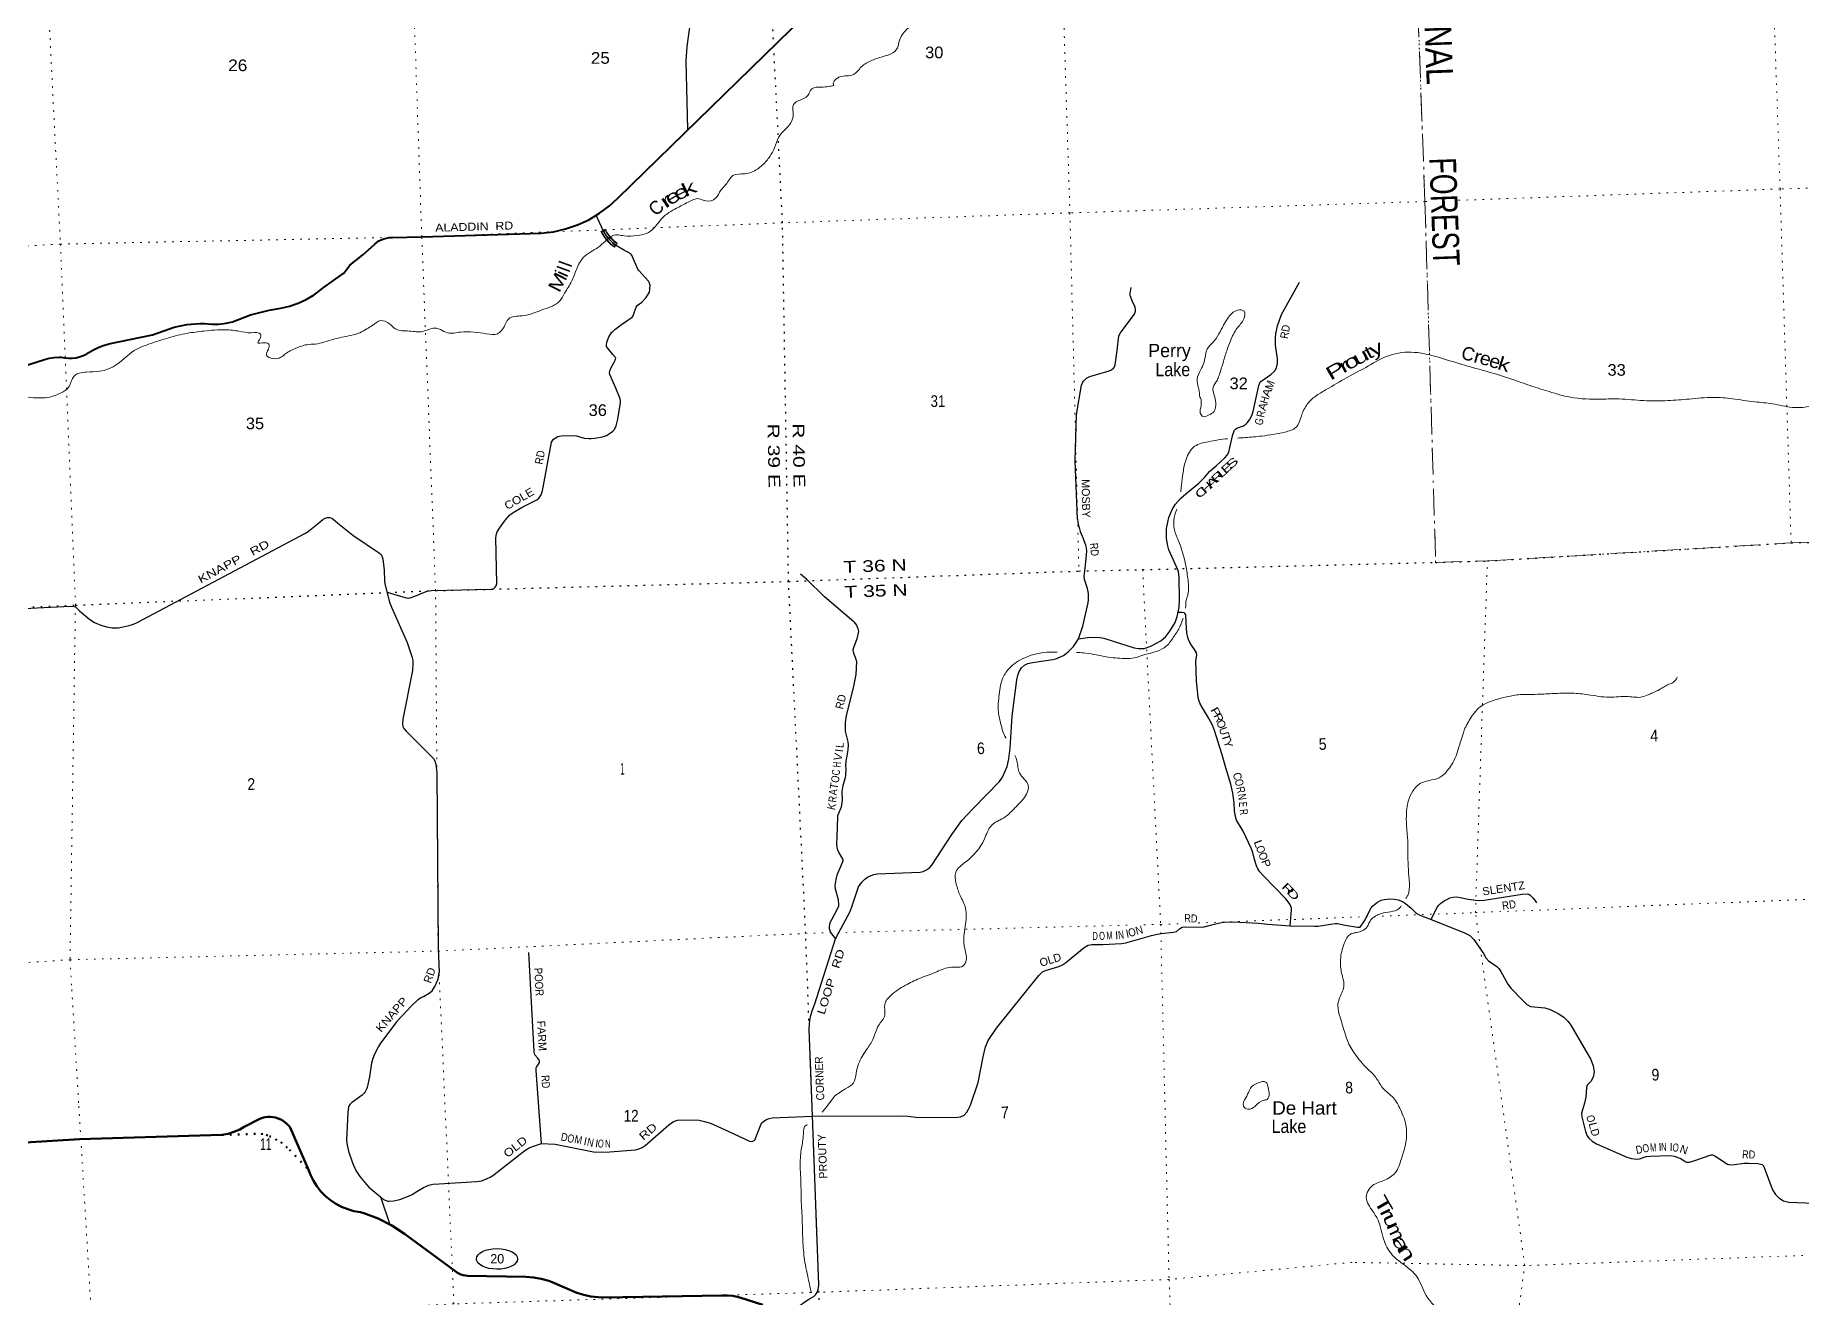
# Model space of a CAD drawing. Header units: feet. Extents: x 727543 to 978287, y 379550 to 572970.
# Drawn here: x 764549 to 791035, y 395756 to 414692 of the extents above; entities that cross this region are included whole.
import ezdxf
from ezdxf.enums import TextEntityAlignment as Align

# ---------------------------------------------------------------- set-up
doc = ezdxf.new("R2010")
doc.units = ezdxf.units.FT
doc.header["$LTSCALE"] = 80
doc.linetypes.add('DOT_DASHED', pattern=[7.7, 5, -1.2, 0.3, -1.2])
doc.linetypes.add('DOTTED', pattern=[1.5, 0.3, -1.2])
for name, color, linetype, lineweight in [('17', 7, 'Continuous', 25), ('23', 7, 'Continuous', 70), ('26', 7, 'Continuous', 40), ('29', 7, 'Continuous', 25), ('31', 7, 'Continuous', 13), ('39', 7, 'Continuous', 13), ('44', 7, 'DOT_DASHED', 13), ('49', 7, 'DOTTED', 70), ('6', 7, 'DOTTED', 25), ('7', 7, 'DOTTED', 13)]:
    doc.layers.add(name, color=color, linetype=linetype, lineweight=lineweight)
for name, color, linetype in [('27', 7, 'Continuous'), ('30', 7, 'Continuous'), ('41', 7, 'Continuous')]:
    doc.layers.add(name, color=color, linetype=linetype)

msp = doc.modelspace()

# ---------------------------------------------------------------- linework, layer by layer
at = {"layer": '17'}
msp.add_ellipse((771471.56, 396337.63), major_axis=(-309.24, 1), ratio=0.500121, dxfattribs=at)
at = {"layer": '23'}
msp.add_lwpolyline([(775459.08, 395649.5), (775111.14, 395758.93), (775090.76, 395764.64), (775009.93, 395781.64), (774927.77, 395790.11), (774845.17, 395789.93), (773063.63, 395760.91), (772990.74, 395762.23), (772880.7, 395773.8), (772772.48, 395796.82), (772667.25, 395831.02), (772296.68, 395989.5), (772271.55, 396000.24), (772246.68, 396008.93), (772134.85, 396040.25), (772019.97, 396059.78), (771903.69, 396067.18), (771028.02, 396085.49), (770999.74, 396088.41), (770964.76, 396095.4), (770930.69, 396106.01), (770897.92, 396120.12), (770866.81, 396137.57), (770837.69, 396158.19), (770084.73, 396715.12), (769892.47, 396838.71), (769688.34, 396941.52), (769474.59, 397022.42), (769422.57, 397038.34), (769326.35, 397054.98), (769232.39, 397081.59), (769141.73, 397117.87), (769055.36, 397163.43), (768974.22, 397217.76), (768899.21, 397280.28), (768831.15, 397350.3), (768770.77, 397427.05), (768718.75, 397509.69), (768675.65, 397597.32), (768650.13, 397663.8), (768370.63, 398308.14), (768353.61, 398330.14), (768326.28, 398359.67), (768296.02, 398386.17), (768263.15, 398409.36), (768228.03, 398429), (768191.06, 398444.85), (768152.63, 398456.75), (768113.17, 398464.57), (768073.1, 398468.22), (768032.88, 398467.67), (767992.93, 398462.91), (767953.7, 398454), (767915.61, 398441.04), (767681.15, 398318.29), (767613.14, 398280.48), (767527.74, 398243.22), (767438.91, 398215.09), (767347.62, 398196.4), (765213.57, 398131.77), (763586.97, 398033.16)], dxfattribs=at)
at = {"layer": '26'}
msp.add_lwpolyline([(763786.08, 409541.74), (764684.04, 409831.36), (764756.03, 409850.12), (764829.58, 409861.26), (764903.89, 409864.64), (764910.6, 409864.45), (764935.54, 409863.72), (764960.6, 409858.87), (764990.52, 409853.08), (765046.24, 409848.24), (765102.17, 409849.26), (765157.68, 409856.12), (765212.17, 409868.74), (765265.05, 409886.99), (765315.72, 409910.66), (765351.72, 409931.67), (765418.89, 409975.15), (765490.24, 410011.37), (765564.98, 410039.93), (765642.3, 410060.52), (765652.61, 410062.62), (766306.93, 410200.9), (766630.56, 410316.41), (766822.84, 410351.87), (767017.77, 410367.04), (767087.65, 410367.5), (767195.11, 410358.23), (767302.94, 410360.24), (767409.98, 410373.51), (767505.09, 410395.08), (767775.97, 410497.1), (768056.02, 410570.24), (768229.98, 410600.31), (768361.77, 410630.15), (768489.73, 410673.6), (768612.44, 410730.18), (768728.56, 410799.28), (768836.83, 410880.14), (768866.71, 410905.78), (769174.93, 411121.85), (769265.86, 411246.05), (769457.01, 411395.7), (769637.6, 411559.16), (769668.39, 411584.76), (769701.68, 411606.99), (769737.12, 411625.63), (769774.31, 411640.46), (769812.84, 411651.32), (769852.3, 411658.09), (769892.25, 411660.7), (769903.07, 411660.68), (770343.38, 411668.78), (772132.21, 411722.3), (772318.16, 411744.9), (772500.74, 411786.81), (772677.93, 411847.58), (772847.8, 411926.53), (773008.48, 412022.81), (773158.22, 412135.36), (773281.13, 412248.38), (776081.99, 414978.13)], dxfattribs=at)
at = {"layer": '29'}
for p, q in [((773061.77, 411765.56), (772958.29, 411992.74)), ((766086.04, 405886.71), (768592.27, 407221.18)), ((763311.49, 406040.84), (765075.73, 406129.08)), ((769890.16, 406114.22), (770125.8, 405582.15)), ((777172.9, 402116.26), (777818.8, 402141.08)), ((776238.29, 400164.07), (776546.01, 401138.06)), ((772029.68, 399450.6), (771946.84, 400935.5)), ((772139.44, 398069.64), (772057.27, 399162.46)), ((776200.57, 398478.19), (777481.47, 398484.07)), ((769723.02, 397267.15), (769865.1, 396854.51))]:
    msp.add_line(p, q, dxfattribs=at)
for points in [[(774364.48, 415401.88), (774376.95, 415191.45), (774378.05, 414978.46), (774368.08, 414885.28), (774319.29, 414525.87), (774301.55, 414308.44), (774330.6, 413282.62)], [(769822.75, 406337.9), (770108.13, 406254.97), (770140.44, 406251.17), (770170.85, 406254.97), (770237.37, 406277.79), (770359.01, 406331.04), (770425.54, 406353.87), (770490.16, 406361.48), (771400.55, 406384.3), (771424.31, 406395.71), (771444.27, 406414.73), (771460.42, 406435.65), (771468.98, 406467.98), (771453.77, 407152.65), (771462.33, 407211.61), (771473.73, 407242.04), (771506.99, 407297.19), (771583.01, 407403.7), (771659.99, 407493.09), (771712.25, 407533.03), (771856.7, 407616.71), (772069.57, 407723.21), (772101.88, 407751.74), (772115.19, 407768.86), (772134.19, 407801.19), (772153.2, 407860.15), (772290.04, 408590.47), (772317.61, 408632.3), (772343.26, 408651.33), (772384.13, 408672.24), (772434.49, 408681.76), (772591.29, 408687.46), (772662.56, 408681.76), (772776.6, 408651.33), (772847.88, 408641.81), (772882.09, 408641.81), (772936.25, 408651.33), (773055.05, 408670.34), (773111.11, 408689.36), (773174.78, 408729.3), (773210.9, 408755.93), (773232.75, 408780.65), (773260.31, 408835.8), (773285.97, 408932.8), (773323.98, 409181.94), (773323.98, 409199.07), (773320.18, 409239), (773255.56, 409396.86), (773164.33, 409602.26), (773158.63, 409630.78), (773162.43, 409657.41), (773179.53, 409701.16), (773225.15, 409777.24), (773244.16, 409817.17), (773251.76, 409847.6), (773247.95, 409860.92), (773209.94, 409906.56), (773126.31, 410005.46), (773115.86, 410026.37), (773113.96, 410053), (773117.3, 410084.38), (773126.31, 410111.97), (773150.08, 410169.01), (773178.58, 410216.56), (773195.22, 410240.33), (773207.09, 410250.79), (773237.5, 410279.32), (773339.18, 410355.4), (773498.84, 410461.91), (773511.21, 410482.82), (773529.24, 410530.38), (773558.73, 410615.96), (773574.86, 410636.88), (773643.28, 410690.13), (773708.88, 410758.6), (773734.51, 410796.64), (773756.39, 410838.47), (773763.99, 410878.41), (773764.92, 410895.54), (773765.9, 410941.18), (773758.29, 410971.61), (773742.11, 411002.04), (773597.67, 411161.8), (773581.06, 411186.51), (773505.03, 411369.09), (773496.48, 411384.31), (773486.5, 411397.62), (773476.05, 411408.08), (773448.49, 411429), (773423.78, 411444.22), (773384.82, 411463.24), (773250.83, 411545.02), (773184.31, 411603.98), (773142.49, 411645.82), (773102.58, 411698.12), (773061.77, 411765.56)], [(780159.35, 409003.43), (780236.53, 409445.29), (780255.38, 409489.66), (780266.46, 409505.19), (780295.29, 409534.03), (780311.92, 409547.34), (780359.6, 409571.75), (780444.97, 409600.59), (780648.97, 409658.27), (780687.78, 409676.02), (780716.61, 409700.43), (780732.13, 409720.4), (780742.11, 409747.02), (780773.15, 409964.44), (780795.33, 410181.86), (780819.72, 410230.68), (780875.15, 410301.67), (781030.38, 410510.22), (781042.02, 410536.85), (781044.91, 410552.44), (781046.57, 410581.28), (781039.25, 410612.27), (780994.9, 410709.89), (780968.84, 410777.57), (780963.3, 410799.75), (780963.85, 410820.82), (780981.59, 410909.57)], [(780191.02, 405640.43), (780325.9, 405659.71), (780422.83, 405663.51), (780510.42, 405658.11), (780569.18, 405648.3), (780711.73, 405602.65), (781025.33, 405503.76), (781091.85, 405496.15), (781177.38, 405496.15), (781274.31, 405526.58), (781426.36, 405610.26), (781500.48, 405674.93), (781563.21, 405754.8), (781641.13, 405884.13), (781669.64, 405975.42), (781701.95, 406108.55), (781707.65, 406234.07), (781700.05, 406561.2), (781688.65, 406648.69), (781662.04, 406720.95), (781548, 406972), (781525.19, 407055.69), (781509.99, 407146.97), (781509.99, 407295.33), (781528.99, 407390.42), (781548, 407458.88), (781597.42, 407576.8), (781646.83, 407656.67), (781722.86, 407744.17), (781798.88, 407816.43), (781996.55, 407976.19), (782080.17, 408059.87), (782158.1, 408151.16), (782255.03, 408234.84), (782386.17, 408352.76), (782422.28, 408394.6), (782443.19, 408440.25), (782460.3, 408508.71), (782505.91, 408706.51), (782530.62, 408767.37), (782545.83, 408786.38), (782566.73, 408797.8), (782665.56, 408835.83), (782694.08, 408854.85), (782720.68, 408877.68), (782754.89, 408923.32), (782789.11, 408989.88), (782810.01, 409048.84), (782893.64, 409436.83), (782908.84, 409478.67), (782924.05, 409497.69), (783076.1, 409604.19), (783133.12, 409657.45), (783159.72, 409703.09), (783174.93, 409771.56), (783174.93, 409840.03), (783144.52, 410045.42), (783144.52, 410155.74), (783148.32, 410212.8), (783174.93, 410334.51), (783235.75, 410501.87), (783503.83, 410990.71)], [(780174.23, 407433.47), (780141.65, 408307.58), (780159.35, 409003.43)], [(768592.27, 407221.18), (768638.96, 407249.61), (768669.37, 407272.44), (768746.35, 407333.29), (768860.38, 407428.39), (768895.55, 407451.21), (768925.01, 407458.82), (768960.17, 407460.72), (768993.43, 407447.41), (769015.29, 407432.19), (769107.47, 407352.31), (769308.93, 407192.56), (769708.06, 406926.29), (769734.67, 406901.57), (769747.02, 406884.45), (769761.28, 406838.81), (769780.28, 406671.44), (769785.98, 406509.78), (769791.69, 406462.24), (769860.11, 406188.37), (769890.16, 406114.22)], [(780191.02, 405640.43), (780257.05, 405830.05), (780336.9, 406178.37), (780341.32, 406224.97), (780342.43, 406318.15), (780328.01, 406393.58), (780283.66, 406526.7), (780278.12, 406575.51), (780296.97, 406744.12), (780314.71, 406952.67), (780311.39, 407001.48), (780301.4, 407045.85), (780260.37, 407147.22)], [(776821.23, 405892.58), (776382.47, 406270.57), (776119.39, 406528.9), (776023.28, 406606.48)], [(765075.73, 406129.08), (765127.34, 406125.79), (765149.51, 406116.92), (765211.6, 406061.45), (765364.61, 405930.55), (765437.79, 405883.95), (765528.71, 405844.02), (765617.41, 405819.61), (765701.68, 405806.3), (765790.38, 405806.3), (765867.99, 405817.39), (765954.48, 405837.36), (766021, 405859.55), (766086.04, 405886.71)], [(776821.23, 405892.58), (776862.95, 405844.18), (776883.86, 405790.93), (776893.36, 405749.09), (776868.66, 405638.78), (776817.34, 405505.65), (776809.73, 405471.42), (776815.44, 405425.77), (776845.85, 405349.69), (776862.95, 405296.44), (776853.45, 405106.25), (776815.44, 404931.28), (776709, 404482.44), (776690, 404383.55), (776693.8, 404254.21), (776728.01, 404113.48), (776729.92, 404094.46), (776739.41, 404048.81), (776731.81, 403972.74), (776716.61, 403881.45), (776701.4, 403805.37), (776695.7, 403736.91), (776701.4, 403691.26), (776695.7, 403592.37), (776693.8, 403554.32), (776655.79, 403440.21), (776640.58, 403348.92), (776648.18, 403219.59), (776632.98, 403113.09), (776579.76, 402983.76), (776572.16, 402808.79), (776564.56, 402550.14), (776571.21, 402489.28), (776594.97, 402428.42), (776655.79, 402329.52), (776656.74, 402308.6), (776652.94, 402291.48), (776632.98, 402245.84), (776565.51, 402093.69), (776556.95, 402055.65), (776540.8, 401975.77), (776537, 401933.93), (776541.75, 401888.28), (776587.36, 401728.53), (776593.08, 401646.74), (776591.18, 401629.63), (776579.76, 401591.59), (776488.53, 401424.23), (776463.83, 401378.58), (776452.43, 401325.33), (776454.33, 401293), (776465.74, 401251.15), (776488.54, 401215.02), (776546.01, 401138.06)], [(782345.33, 403896.95), (782230.29, 404265.62), (782198.93, 404345.5), (782142.87, 404452), (782051.64, 404604.15), (782017.43, 404665.01), (781993.67, 404718.27), (781983.21, 404763.91), (781960.41, 405003.54), (781952.8, 405307.84), (781964.21, 405395.33), (781960.41, 405429.56), (781930, 405479.01), (781884.38, 405543.68), (781861.58, 405581.72), (781840.67, 405627.36), (781831.17, 405657.79), (781815.96, 405730.06), (781804.56, 405882.21), (781798.86, 405998.23), (781785.55, 406019.15), (781776.05, 406026.75), (781747.54, 406034.36), (781683.94, 406034.36)], [(770125.8, 405582.15), (770194.4, 405375.88), (770208.81, 405311.53), (770211.03, 405271.59), (770203.27, 405162.89), (770061.34, 404435.16), (770053.58, 404364.16), (770061.34, 404324.22), (770075.76, 404295.38), (770110.13, 404253.23), (770491.55, 403876.05), (770519.26, 403842.77), (770540.33, 403809.49), (770553.64, 403760.68), (770569.99, 403626.53)], [(779266.69, 405023.35), (779286.36, 405109), (779303.54, 405151.16), (779336.25, 405202.18), (779383.37, 405244.34), (779432.71, 405267.63), (779503.12, 405284.28), (779804.69, 405328.65), (779849.05, 405339.74), (779885.64, 405351.94), (779964.35, 405390.77), (780005.38, 405417.39), (780043.64, 405449.56), (780115.14, 405523.89), (780156.73, 405582.67), (780191.02, 405640.43)], [(779164.79, 403997.37), (779195.53, 404479.39), (779266.69, 405023.35)], [(777818.8, 402141.08), (777862.75, 402150.46), (777913.75, 402172.66), (777958.1, 402205.93), (777993.58, 402243.65), (778290.72, 402705.13), (778441.51, 402913.68), (778610.04, 403095.61), (779004.75, 403499.4), (779050.2, 403561.52), (779089.01, 403641.39), (779121.16, 403725.7), (779146.67, 403841.06), (779164.79, 403997.37)], [(783364.44, 401333.2), (783383.49, 401572.56), (783383.01, 401597.29), (783376.84, 401624.86), (783360.2, 401658.15), (783335.03, 401695.23), (783299.38, 401738.03), (782961.07, 402087.97), (782911.67, 402143.12), (782882.21, 402186.87), (782859.4, 402232.52), (782828.03, 402327.61), (782804.29, 402434.11), (782782.42, 402498.78), (782660.78, 402753.63), (782561.95, 402920.99), (782539.15, 402991.37), (782531.54, 403057.93), (782523.93, 403179.65), (782503.98, 403322.29), (782474.52, 403461.12), (782402.29, 403704.56), (782345.33, 403896.95)], [(770569.99, 403626.53), (770588.04, 400998.15), (770602.65, 400633.54)], [(776546.01, 401138.06), (776667.53, 401362.85), (776760.67, 401540.34), (776790.6, 401617.99), (776893.72, 401917.5), (776941.39, 401990.72), (776986.85, 402032.87), (777027.87, 402066.15), (777079.98, 402090.56), (777121.01, 402106.09), (777172.9, 402116.26)], [(785477.32, 401427.46), (785570.62, 401612.5), (785595.33, 401642.93), (785621.94, 401669.56), (785675.16, 401707.59), (785713.17, 401728.51), (785760.69, 401751.34), (785806.3, 401764.65), (785861.42, 401766.55), (785912.74, 401758.94), (786034.38, 401732.32), (786144.61, 401717.1), (786203.53, 401711.4), (786273.85, 401717.1), (786845.94, 401806.49), (786921.96, 401812.2), (786942.87, 401808.39), (786963.78, 401793.18), (787005.59, 401753.24), (787030.3, 401724.71), (787056.91, 401679.06)], [(783364.44, 401333.2), (783733.67, 401327.21), (783784.04, 401331.02), (784003.56, 401365.25), (784040.62, 401370.96), (784075.78, 401369.06), (784189.82, 401342.43), (784376.08, 401312), (784401.74, 401312), (784413.14, 401315.8), (784425.49, 401327.21), (784478.71, 401410.9), (784581.35, 401604.89), (784603.2, 401631.51), (784627.91, 401656.24), (784676.38, 401688.57), (784728.65, 401717.1), (784773.31, 401730.41), (784858.84, 401738.02), (784926.31, 401734.22), (784984.28, 401722.8), (785049.85, 401698.08), (785094.51, 401669.55), (785181.94, 401597.28), (785246.56, 401532.62), (785273.18, 401511.7), (785311.19, 401492.68), (785477.32, 401427.46)], [(778760.11, 399370.05), (778798.71, 399520.44), (778838.62, 399615.53), (778960.26, 399798.11), (779598.87, 400589.29), (779650.19, 400642.55), (779697.7, 400665.37), (779895.37, 400726.23), (779950.48, 400749.05), (779994.2, 400779.48), (780275.49, 401007.7), (780338.21, 401045.74), (780389.53, 401053.35), (780556.78, 401053.35), (780838.07, 401068.56), (780901.75, 401078.07), (781286.62, 401190.28), (781352.19, 401205.5), (781431.06, 401220.71), (781614.48, 401237.83), (781659.14, 401251.14), (781704.75, 401289.18), (781745.62, 401313.91), (781795.98, 401319.61), (782031.66, 401312), (782074.43, 401317.71), (782168.5, 401342.43), (782312.95, 401378.57), (782375.68, 401389.99), (782514.42, 401393.79), (782890.74, 401372.86), (783027.58, 401357.65), (783364.44, 401333.2)], [(785477.32, 401427.46), (785967.88, 401235.97), (786057.21, 401186.52), (786119.93, 401129.46), (786264.37, 400916.45), (786300.49, 400851.79), (786340.4, 400809.95), (786462.04, 400726.27), (786494.35, 400695.83), (786522.86, 400650.19), (786629.29, 400460), (786676.81, 400391.53), (786849.76, 400216.56), (786912.49, 400155.7), (786971.4, 400125.28), (787184.27, 400102.45), (787266, 400079.63), (787381.94, 400018.77), (787471.27, 399961.71), (787526.38, 399904.66), (787575.81, 399843.8), (787876.1, 399326.49), (787910.31, 399231.39), (787921.71, 399143.91), (787906.51, 399064.03), (787876.1, 398999.37), (787820.98, 398942.31), (787807.67, 398908.08), (787800.07, 398763.53), (787777.26, 398672.24), (787746.85, 398573.35), (787733.56, 398516.29), (787739.25, 398466.84), (787792.47, 398246.23), (787820.98, 398181.56), (787845.69, 398147.33), (787893.21, 398101.68), (787959.72, 398063.65), (788415.87, 397865.85), (788484.3, 397843.02), (788560.32, 397835.42), (788605.94, 397839.22), (788704.77, 397873.46), (788761.79, 397881.06), (789065.89, 397888.67), (789122.9, 397881.07), (789221.73, 397843.03), (789290.16, 397797.38), (789309.17, 397789.77), (789354.78, 397789.77), (789434.6, 397812.6), (789677.88, 397896.28), (789696.89, 397896.27), (789723.5, 397888.67), (789761.51, 397865.85), (789921.16, 397759.35), (789959.18, 397747.93), (790027.6, 397751.74), (790172.04, 397774.56), (790236.67, 397774.55), (790375.42, 397770.75), (790441.37, 397755.78)], [(770188.45, 400135.14), (770290.59, 400229.8), (770338.11, 400262.13), (770368.52, 400275.44), (770455.95, 400322.99), (770499.66, 400361.03), (770539.57, 400421.89), (770587.09, 400532.19), (770594.69, 400568.33), (770602.65, 400633.54)], [(770188.45, 400135.14), (769969.39, 399898.88), (769723.26, 399571.76), (769695.7, 399526.11), (769634.88, 399408.19), (769609.22, 399343.54), (769589.26, 399271.26), (769558.85, 399069.66), (769524.64, 398909.9), (769515.14, 398883.29), (769493.28, 398843.35), (769478.08, 398826.23), (769448.62, 398795.79), (769361.19, 398727.32), (769322.23, 398700.71), (769292.77, 398681.68), (769265.21, 398653.16), (769253.8, 398639.85), (769243.35, 398613.21), (769235.75, 398537.14), (769216.74, 398118.72), (769222.44, 398044.55), (769243.35, 397955.16), (769304.17, 397780.19), (769356.43, 397666.08), (769414.41, 397574.79), (769487.58, 397481.6), (769547.45, 397415.03), (769637.73, 397337.05), (769723.02, 397267.15)], [(776158.06, 399650.14), (776150.86, 399785.41), (776155.29, 399860.84), (776161.95, 399920.75), (776177.47, 399989.53), (776197.43, 400060.52), (776238.29, 400164.07)], [(772057.27, 399162.46), (772056.85, 399187.54), (772058.51, 399201.96), (772063.51, 399214.16), (772094.55, 399260.76), (772107.86, 399285.16), (772107.86, 399307.35), (772098.43, 399330.65), (772076.81, 399356.16), (772041.33, 399398.31), (772034.12, 399418.28), (772029.68, 399450.6)], [(776297.07, 395949.83), (776200.1, 398481.95), (776158.06, 399650.14)], [(777481.47, 398484.07), (777629.92, 398478.64), (777794.01, 398456.45), (778380.54, 398463.11), (778423.78, 398469.76), (778475.89, 398494.17), (778516.91, 398536.32), (778542.42, 398585.14), (778570.13, 398642.81), (778685.44, 398984.48), (778760.11, 399370.05)], [(772139.44, 398069.64), (772344.21, 398059.78), (772916.3, 397945.67), (773098.76, 397938.06), (773547.3, 397976.1), (773613.83, 397991.31), (773650.89, 398008.43), (773691.75, 398036.96), (774049.07, 398348.86), (774119.39, 398398.31), (774178.31, 398417.33), (774398.78, 398424.94), (774504.26, 398417.33), (774583.14, 398398.31), (774672.47, 398371.69), (774946.16, 398249.97), (775257.86, 398105.43), (775282.57, 398099.72), (775307.27, 398101.62), (775330.08, 398113.03), (775341.49, 398128.25), (775349.09, 398143.46), (775364.29, 398181.5), (775440.32, 398371.69), (775470.73, 398404.02), (775514.45, 398430.64), (775552.46, 398445.86), (775599.97, 398455.37), (776200.57, 398478.19)], [(769723.02, 397267.15), (769768.88, 397230.56), (769807.84, 397211.54), (769833.5, 397203.93), (769856.31, 397202.03), (769918.08, 397207.73), (770015.96, 397230.56), (770146.15, 397276.2), (770200.32, 397304.73), (770267.79, 397348.47), (770370.42, 397409.33), (770449.3, 397445.47), (770510.12, 397458.78), (770606.1, 397462.59), (771168.68, 397496.82), (771240.91, 397510.13), (771301.73, 397534.86), (771379.65, 397570.99), (771430.97, 397603.32), (771887.12, 397964.68), (771954.59, 398002.72), (772020.16, 398029.34), (772139.44, 398069.64)], [(790441.37, 397755.78), (790462.84, 397732.71), (790474.25, 397709.89), (790595.44, 397375.65), (790645.3, 397302.89), (790690.92, 397253.44), (790763.14, 397207.79), (790843.03, 397186.4), (791223.09, 397173.56)], [(775892.7, 395452.27), (775993.44, 395607.76), (776025.03, 395643.26), (776059.96, 395674.32), (776157.53, 395738.66), (776226.27, 395780.81), (776245.67, 395796.35), (776258.98, 395811.88), (776277.27, 395849.59), (776288.91, 395885.09), (776294.46, 395903.95), (776297.07, 395949.83)]]:
    msp.add_lwpolyline(points, dxfattribs=at)
at = {"layer": '29', "linetype": 'DOTTED', "lineweight": 100}
msp.add_arc((773590.48, 412024.35), 586.9, 206.15934, 235.01264, dxfattribs=at)
at = {"layer": '29'}
msp.add_arc((781038.88, 407537.58), 870.9, 186.86576, 206.63002, dxfattribs=at)
at = {"layer": '31'}
for p, q in [((773029.19, 411748.41), (773095.99, 411781.7)), ((773264.57, 411572.44), (773230.09, 411523.54)), ((773275.74, 411574.41), (773231.75, 411512.02))]:
    msp.add_line(p, q, dxfattribs=at)
for points in [[(773029.19, 411748.41), (773049.82, 411711.71), (773066.13, 411684.02), (773086.88, 411654.37), (773103.67, 411631.63), (773125.41, 411608.39), (773147.64, 411584.67), (773180.25, 411552.54), (773204.95, 411533.26), (773231.75, 411512.02)], [(773230.09, 411523.54), (773209.9, 411539.55), (773185.54, 411558.56), (773153.37, 411590.26), (773131.25, 411613.86), (773109.83, 411636.76), (773093.38, 411659.04), (773072.86, 411688.35), (773056.75, 411715.7), (773040.28, 411745), (773092.8, 411771.17)], [(773092.8, 411771.17), (773113.18, 411735.65), (773133.65, 411705.18), (773149.66, 411682.66), (773162.27, 411667.01), (773180.26, 411646.5), (773198.33, 411627.42), (773218.9, 411608.35), (773245.51, 411585.74), (773264.57, 411572.44)], [(773095.99, 411781.7), (773119.98, 411739.88), (773140.23, 411709.73), (773156.04, 411687.49), (773168.39, 411672.16), (773186.17, 411651.89), (773203.96, 411633.11), (773224.21, 411614.33), (773250.4, 411592.08), (773275.74, 411574.41)]]:
    msp.add_lwpolyline(points, dxfattribs=at)
at = {"layer": '39'}
for points in [[(776522.12, 413939.27), (776515.8, 413947.16), (776583.03, 414054.42), (776587, 414056.57), (776610.9, 414067.44), (776817.85, 414104.42), (776933.41, 414217.28), (777085.89, 414313.14), (777211.69, 414359.63), (777373.7, 414411.33), (777477.8, 414503.61), (777502.84, 414603.45), (777614.33, 414778.84), (777845.96, 414988.41), (777985.64, 415166.72), (778066.08, 415302.7), (778107.16, 415344.45), (778168.49, 415384.82), (778310.18, 415439.91), (778395.87, 415477.03), (778403.99, 415537.92), (778354.59, 415627.29), (778432.18, 415726.8), (778627.69, 415866.49), (778695.15, 415905.04), (778739.05, 416045.91), (778850.04, 416174.79), (778946.46, 416254.7), (779057.07, 416333.04), (779134.16, 416386.05), (779268.58, 416539.94), (779387.25, 416681.2), (779512.74, 416861.07), (779634.72, 417024.67), (779789.2, 417183.25), (779867.25, 417268.63), (780000.42, 417460.88), (780039.52, 417563.2), (780089.98, 417750.77), (780151.46, 417910.39), (780175.22, 418111.25), (780234.59, 418335.49), (780265.48, 418441.58), (780308.22, 418556.14), (780265.44, 418680.6)], [(773174.79, 411662.28), (773208.48, 411688.21), (773378.39, 411683.57), (773572.2, 411689.81), (773714.75, 411718.65), (773827.19, 411803.11), (773977.1, 411977.71), (774050.08, 412032.61), (774165.13, 412098.97), (774338, 412189.42), (774497.99, 412241.05), (774604.16, 412208.09), (774750.42, 412247.15), (774829.3, 412368.94), (774903.38, 412452.17), (775010.13, 412586.98), (775187.06, 412614.91), (775376.74, 412685.69), (775514.17, 412809.36), (775562.54, 412875.59), (775635.1, 413005.26), (775692.67, 413160.72), (775877.61, 413376.87), (775910.58, 413481.01), (775919.05, 413655.1), (776130.91, 413789.25), (776192.28, 413890.26), (776336.98, 413915.13), (776441.76, 413924.56), (776522.12, 413939.27)], [(763277.6, 409143.93), (763359.46, 409176.33), (763553.24, 409245.22), (763739.81, 409287.6), (763904.46, 409258.54), (764091.11, 409236.25), (764251.7, 409269.71), (764372.9, 409271.59), (764520.93, 409256.14), (764565.48, 409253.54), (764634.25, 409251.71), (764759.09, 409265.83), (764934.9, 409328.08), (765047.34, 409412.54), (765128.81, 409578.88), (765312.7, 409641.39), (765510.41, 409651.79), (765775.69, 409759.36), (766031.81, 409961.63), (766278.92, 410068.62), (766548.89, 410156.13), (766823.63, 410221.57), (767075.12, 410255.93), (767401.91, 410274.53), (767602.7, 410252.7), (767785.32, 410230.28), (767925.48, 410208.51), (767919.58, 410141.62), (767885.09, 410083.92), (767994.37, 410079.35), (768049.6, 410058.9), (768044.03, 409981.92), (768014.56, 409894.06), (768121.32, 409842.92), (768231.83, 409862.65), (768296.87, 409913.25), (768453.79, 409997.12), (768623.81, 410051.1), (768750.8, 410061.25), (768875.24, 410087.49), (769143.59, 410162.82), (769414.23, 410230.14), (769519.45, 410288.1), (769602.66, 410339.28), (769729.62, 410412.09), (769858.46, 410365.7), (769949.92, 410287.8), (770155.08, 410256), (770359.38, 410250.45), (770563.91, 410299.47), (770623.25, 410277.13), (770729.95, 410228.01), (770925.58, 410240.37), (771125.71, 410238.72), (771310.41, 410214.35), (771480.13, 410215.77), (771577.77, 410319.97), (771646.63, 410439.41), (771847.26, 410484.27), (772175.51, 410581.74), (772413.95, 410706.64), (772484.96, 410822.11), (772590.33, 410999.32), (772663.19, 411181.54), (772770.45, 411362.86), (772991.81, 411515.5), (773096.11, 411601.73), (773174.79, 411662.28)], [(782010.16, 409263.07), (781994.03, 409385.84), (781970.15, 409498.26), (782003.89, 409640.83), (782062.85, 409753.89), (782094.64, 409894.37), (782121.95, 409986.2), (782205.67, 410083.89), (782296.46, 410212.12), (782366.94, 410343.74), (782494.45, 410523.69), (782577.86, 410568.81), (782673.34, 410553.7), (782670.97, 410440.43), (782566.57, 410295.59), (782471.63, 410108.61), (782413.85, 409959.21), (782359.09, 409779.59), (782298.66, 409587.66), (782268.74, 409513.93), (782209.32, 409415), (782231.9, 409280.31), (782248.63, 409139.37), (782223.33, 409047.6), (782140.26, 408992.38), (782058.08, 408971.55), (782017.94, 409024.83), (782028.91, 409122.2)], [(792052.37, 409572.05), (791766.16, 409362.75), (791410.13, 409187.58), (791145.48, 409122.47), (790895.28, 409110.38), (790598.42, 409165.5), (790330.74, 409193.27), (789997.74, 409241.17), (789706.1, 409260.08), (789349.16, 409236.47), (789030.65, 409212.07), (788666.86, 409212.49), (788298.24, 409237.01), (788033.57, 409234.56), (787561.73, 409263.84), (787249.82, 409346.78), (786965.97, 409436.68), (786657.3, 409543.98), (786285.78, 409657.33), (785939.02, 409755.32), (785573.62, 409866.85), (785179.2, 409939.05), (784811.46, 409874.67), (784499.51, 409711.02), (784209.57, 409554.15), (783916.06, 409383.01), (783761.49, 409289.11), (783637.73, 409180.03), (783542.32, 409007.18), (783453.7, 408812.32), (783284.28, 408740.17), (782940.63, 408680.6), (782692.78, 408658.48), (782577.8, 408650.41)], [(782028.91, 409122.2), (782030.97, 409178), (782027.1, 409239.36), (782010.16, 409263.07)], [(782427.86, 408639.9), (782426.62, 408639.81), (782139.05, 408596.2), (781933.15, 408526.92), (781804.15, 408330.76), (781760.07, 408133.29), (781734.03, 407940.44), (781724.15, 407843.31)], [(781667.34, 407582.92), (781619.82, 407415.31), (781622.98, 407318.39), (781670.78, 407154.2), (781701.42, 407082.42), (781809.49, 406681.67), (781838.95, 406460.29), (781835.36, 406322.73), (781832.21, 406310.48)], [(781835.36, 406322.73), (781822.21, 406267.7), (781802.07, 406197.22), (781795.36, 406106.61), (781794.18, 406101.1)], [(781761.62, 405950.62), (781739.98, 405895.18), (781718.17, 405836.44), (781681.25, 405762.61), (781629.23, 405683.74), (781582.25, 405614.94), (781531.91, 405551.18), (781412.77, 405470.63), (781335.58, 405442.11), (781213.08, 405410.22), (781099.72, 405372.46)], [(779871.14, 405439.8), (779816.9, 405441.24), (779419.08, 405369.83), (779181.3, 405224.74), (779066.93, 405075.53), (779003.09, 404802.65), (778989.38, 404541.48), (779027.82, 404354.75), (779101.03, 404154.99), (779104.23, 404149.97)], [(781099.72, 405372.46), (781084.45, 405366.82), (780846.69, 405345.02), (780574.91, 405374.68), (780263.92, 405429.35), (780163.18, 405432.03)], [(789168.14, 405063.02), (789112.03, 404986.44), (789044.25, 404957.98), (788901.4, 404876.58), (788746.1, 404804.89), (788644.26, 404767.25), (788433.9, 404772.61), (788147.23, 404763.38), (787834.81, 404799.82), (787595.53, 404824.46), (787405.63, 404822.39), (787169.55, 404810.75), (786979.78, 404804.64), (786816.12, 404803.42), (786611.12, 404768.53), (786438.82, 404722.56), (786291.14, 404665.26), (786168.74, 404576.43), (786081.52, 404462.46), (785976.61, 404271.12), (785949.23, 404181.31), (785910.59, 404064.86), (785848.15, 403872.86), (785704.19, 403639.84), (785631.6, 403572.83), (785485.74, 403521.65), (785299.83, 403459.07), (785204.2, 403354.94), (785136.34, 403205.21), (785107.32, 402979.93), (785113.58, 402788.12), (785131.06, 402562.31), (785130.67, 402388.48), (785137.53, 402178.5), (785152.26, 401974.84), (785128.04, 401788.12), (785101.74, 401746.01)], [(779238.07, 403891), (779267.95, 403808.68), (779306.19, 403628), (779437.55, 403442.24), (779411.56, 403310.03), (779261.97, 403125.34), (779065.56, 402951.26), (778887.29, 402840.42), (778780.76, 402636.9), (778495.07, 402288.16), (778352.37, 402140.06), (778358.17, 401962.39), (778416.4, 401788.42), (778497.36, 401599.02), (778492.26, 401321.95), (778477.26, 401038.51), (778509.83, 400845.53), (778478.68, 400747.51), (778257.59, 400710.08), (778041.8, 400634.42), (777804.26, 400543.9), (777595.38, 400442.19), (777376.03, 400289.61), (777285.5, 400153.3), (777286.6, 399995.68), (777192.76, 399837.04), (777106.61, 399628.11), (777012.5, 399477.53), (776894.19, 399263.53), (776856.41, 399120.83), (776818.63, 398978.14), (776696.29, 398887.29), (776532.09, 398778.93)], [(785030.79, 401632.37), (785018.57, 401612.79), (784762.66, 401527.76), (784705.95, 401510.97)], [(784705.95, 401510.97), (784667.87, 401495.17), (784632.88, 401470.47), (784583.48, 401433.42), (784546.43, 401373.74), (784517.62, 401318.17), (784443.52, 401258.48), (784365.31, 401233.78), (784313.86, 401225.55), (784275.78, 401212.96)], [(784284.09, 401217.2), (784275.78, 401212.96), (784175.42, 401068.25), (784120.68, 400825.97), (784137.37, 400624.39), (784170.34, 400419.3), (784101.44, 400239.22), (784080.51, 400137.49), (784114.51, 399962.74), (784178.09, 399748.52), (784222.88, 399614.55), (784338.76, 399408.08), (784519.5, 399195.61), (784642.9, 399068.2), (784751.26, 398905.95), (784913.94, 398751.52), (785018.67, 398577.03), (785106.1, 398313.05), (785099.35, 398086.46), (785028.99, 397827.51), (784944.34, 397634.8), (784780.4, 397518.36), (784601.14, 397437.81), (784505.81, 397262.94), (784605.73, 397049.9), (784691.49, 396899.05), (784778.09, 396598.66), (784902.11, 396390.43), (785068.3, 396252.28), (785268.44, 396064.68), (785404.72, 395790.15), (785660.65, 395503.3), (785847.97, 395274.87), (785994.98, 395043.13), (786023.63, 394722.68), (785959.99, 394443.74), (785951.48, 394209.01), (786092.18, 393985.15), (786208.97, 393936.36), (786315.21, 393715.43), (786446.86, 393458.93), (786717.62, 393212.98), (786962.94, 393065.25), (787102.95, 392924.23), (787182.22, 392724.66), (787224.09, 392556.23), (787105.19, 392360.4), (786647.4, 392268.86), (786294.58, 392180.71), (786020.42, 391973.81), (785916.24, 391760.26), (785848.47, 391545.86), (785748.77, 391195.01), (785677.09, 390976.44), (785693.49, 390845.6), (785776, 390670.39), (785823.17, 390463.73), (785774.97, 390330.8)], [(782752.08, 398857.8), (782796.2, 398929.96), (782863.72, 398966.49), (782973.9, 398996.31), (783017.16, 398971.43), (783038.16, 398885.19), (783052.38, 398820.97), (783020.96, 398731.03), (782968.87, 398717.23), (782840.35, 398630.22), (782730.76, 398582.23), (782664.51, 398630.63), (782698.91, 398753.01), (782752.08, 398857.8)], [(776532.09, 398778.93), (776445, 398660.92), (776346.79, 398540.47)], [(776129.35, 398347.43), (776105.76, 398342.79), (776065.7, 398208.1), (776038.1, 398001.06), (776017.81, 397755.84), (776027.15, 397531.8), (776032.74, 397236.89), (776043.96, 397016.94), (776051.81, 396776.68), (776061.41, 396544.56), (776095.32, 396248.54), (776131.28, 396075.88), (776185.11, 395829.07)]]:
    msp.add_spline(points, degree=3, dxfattribs=at)
at = {"layer": '44'}
msp.add_lwpolyline([(784938.68, 427340.92), (784962.28, 426806.21), (782215.22, 426716.74), (782352.26, 424083.51), (785073.09, 424199.71), (785016.43, 425533.43), (788931.66, 425641.64), (789036.7, 422996.32), (786426.29, 422906.61), (786479.58, 421596.58), (785145.42, 421564.43), (785190.2, 417524.79), (785386.31, 412199.3), (785546.9, 406785.75), (786322.27, 406806.66), (790876.74, 407078.52), (791458.3, 407093.19), (793830.27, 407137.35)], dxfattribs=at)
at = {"layer": '49'}
msp.add_lwpolyline([(767347.62, 398196.4), (767935.41, 398216.2), (768010.29, 398198.57), (768058.74, 398180.94), (768151.23, 398132.46), (768230.51, 398088.39), (768309.78, 398022.28), (768358.23, 397973.8), (768441.91, 397890.07), (768644.81, 397676.07)], dxfattribs=at)
at = {"layer": '6'}
for points in [[(776817.87, 381018.47), (776569.51, 385191.92), (776489.04, 390565.6), (776300.76, 395836.77), (776100.72, 401220.75), (775843.47, 406499.81), (775752.7, 411879.22), (775491.02, 417170.26), (775346.04, 422477.18), (775104.26, 426998.87)], [(763310.6, 406066.62), (765150.03, 406143.6), (770551.02, 406361.85), (775843.47, 406499.81), (780197.59, 406656.08), (781152.84, 406676.71), (785546.9, 406785.75), (786322.27, 406806.66), (790876.74, 407078.52), (791458.3, 407093.19), (793830.27, 407137.35)]]:
    msp.add_lwpolyline(points, dxfattribs=at)
at = {"layer": '7'}
msp.add_line((765095.9, 400379.29), (765201.3, 398628.76), dxfattribs=at)
for points in [[(790253.34, 427533.76), (790377.75, 423041.7), (790530.31, 417688.53), (790711.5, 412386.82), (790876.74, 407078.52)], [(785546.9, 406785.75), (785386.31, 412199.3), (785190.2, 417524.79), (785131.17, 422860.76), (784938.51, 427344.91)], [(779507.02, 427153.2), (779739.75, 422658.98), (779894, 417315.97), (780062.61, 412028), (780197.59, 406656.08)], [(771471.51, 380832.14), (771179.17, 384895.19), (770983.93, 390317.72), (770825.58, 395662.62), (770588.13, 400954.44), (770551.02, 406361.85), (770343.38, 411668.78), (770162.52, 416960.4), (770000.59, 422291.04), (769876.89, 426816.7)], [(764688.72, 419471.35), (764660.44, 416805.6), (764924.64, 411561.12), (765150.03, 406143.6), (765069.04, 400825.36), (765095.9, 400379.29)], [(793639.07, 412481.02), (790711.5, 412386.82), (785808.5, 412214.17)], [(785415.85, 412200.34), (785386.31, 412199.3), (780062.61, 412028), (775752.7, 411879.22), (773100.5, 411776.04)], [(773083.63, 411775.38), (770343.38, 411668.78), (764924.64, 411561.12), (763125.14, 411457.79)], [(781152.84, 406676.71), (781423.58, 401355.64), (781548.97, 396029.89), (781761.83, 390686.75), (781984.1, 385426.78), (782134.07, 381205.03)], [(786588.08, 381362.28), (786396.75, 385461.64), (786130.31, 390774.76), (786883.6, 396237.92), (786142.85, 401531.74), (786322.27, 406806.66)], [(781984.93, 401376.59), (786142.85, 401531.74), (791057.49, 401728.28), (794020.82, 401811.59)], [(763494.42, 400723.25), (765069.04, 400825.36), (770588.13, 400954.44), (776100.72, 401220.75), (780995.25, 401344.79)], [(781169.8, 401349.21), (781423.58, 401355.64), (781736.23, 401367.31)], [(765201.3, 398628.76), (765395.77, 395398.97), (765691.33, 390060.51), (765937.17, 384635.56), (766051.59, 380644.59)], [(794211.37, 396485.89), (791294.18, 396398.03), (786883.6, 396237.92), (784295.19, 396286.01), (781548.97, 396029.89), (776300.76, 395836.77), (770825.58, 395662.62), (765395.77, 395398.97), (765201.3, 395392.23)]]:
    msp.add_lwpolyline(points, dxfattribs=at)

# ---------------------------------------------------------------- texts
at = {"layer": '17'}
msp.add_text('20', height=140, dxfattribs=at).set_placement((771475.01, 396269.32), align=Align.CENTER)
at = {"layer": '27', "width": 1.15}
msp.add_text('ALADDIN  RD', height=120, rotation=1.714, dxfattribs=at).set_placement((770547.37, 411744.91))
at = {"layer": '30'}
for s, rotation, width, p in [('RD', 80, 0.9, (783330.51, 410132.77)), ('RD', 79.388, 0.9, (772154.6, 408247.73)), ('COLE', 30.084, 1.1, (771625.5, 407569.48)), ('KNAPP   RD', 28.034, 1.3, (767028.18, 406467.67)), ('RD', 275.135, 0.85, (780362.06, 407072.17)), ('RD', 76.659, 0.95, (776659.07, 404575.27)), ('SLENTZ', 8.881, 1.05, (786256.17, 401787.55)), ('RD', 8.881, 0.9, (786552.91, 401573.16)), ('RD', 358.151, 0.85, (781775.67, 401389.63)), ('LOOP   RD', 72.467, 1.25, (776381.46, 399992.72)), ('POOR', 273.193, 0.9, (772029.26, 400701.19)), ('KNAPP', 49.042, 1.15, (769732.92, 399727.32)), ('CORNER', 92.128, 0.95, (776380.34, 398717.84)), ('RD', 274.3, 0.85, (772134.05, 399089.48)), ('RD', 41.117, 1.25, (773666.47, 398107.81)), ('OLD', 38.386, 1.2, (771628.3, 397848.95)), ('RD', 358.431, 0.85, (790140.32, 397847.69))]:
    msp.add_text(s, height=120, rotation=rotation, dxfattribs=dict(at, width=width)).set_placement(p)
for s, rotation, p in [('M', 70.008, (783118.17, 409425.77)), ('O', 291.434, (782277.44, 404337.26)), ('U', 287.33, (782312.68, 404236.61)), ('V', 78.694, (776644.63, 403855.64)), ('I', 83.547, (776658.41, 403957.78)), ('T', 80.541, (776585.82, 403421.45)), ('I', 11.254, (780936.34, 401157.5)), ('I', 3.095, (780766.84, 401133.83)), ('I', 348.72, (772785.47, 398042.39)), ('I', 351.72, (772959.45, 398010.96)), ('I', 1.434, (788913.1, 397954.87)), ('I', 1.434, (789079.53, 397956.84)), ('N', 341.293, (789250.91, 397920.54))]:
    msp.add_text(s, height=120, rotation=rotation, dxfattribs=at).set_placement(p, align=Align.CENTER)
for s, rotation, width, p in [('H', 73.836, 0.9, (783038.53, 409205.96)), ('A', 70.008, 1.15, (783071.37, 409313.06)), ('R', 77.836, 0.85, (782985.2, 409000.52)), ('A', 73.836, 1.05, (783010.72, 409106.06)), ('G', 77.836, 0.8, (782959.21, 408884.89)), ('L', 40.804, 1.9, (782388.07, 408093.95)), ('E', 41.962, 1.7, (782458.6, 408162.77)), ('S', 41.962, 1.7, (782535.64, 408231.66)), ('C', 41.946, 1.55, (782068.44, 407793.89)), ('H', 41.946, 1.5, (782152.21, 407864.36)), ('A', 43.021, 1.8, (782234.49, 407944.75)), ('R', 43.514, 1.6, (782312.39, 408026.83)), ('P', 298.947, 1.35, (782199.58, 404511.89)), ('R', 294.762, 1.1, (782239.23, 404429.51)), ('T', 287.33, 1.2, (782347.73, 404141.39)), ('L', 84.295, 0.9, (776669.76, 404038.5)), ('Y', 287.33, 1.05, (782380.61, 404047.05)), ('C', 84.701, 0.75, (776613.37, 403630.63)), ('H', 85.241, 0.65, (776626.64, 403747.22)), ('O', 77.577, 0.85, (776602.5, 403521.7)), ('C', 286.526, 0.95, (782517.64, 403561.86)), ('O', 281.981, 0.85, (782544.76, 403470.27)), ('R', 281.981, 0.85, (782567.01, 403360.34)), ('K', 76.633, 0.9, (776548.84, 403110.5)), ('R', 81.877, 0.8, (776563.37, 403225.41)), ('A', 83.363, 0.85, (776570.61, 403332.68)), ('N', 277.962, 0.8, (782586.82, 403259.81)), ('E', 273.578, 0.75, (782598.56, 403149.48)), ('R', 276.522, 0.75, (782610.58, 403033.68)), ('L', 290.515, 1.25, (782836.08, 402543.39)), ('O', 285.566, 0.9, (782866.51, 402463.7)), ('O', 287.258, 0.95, (782904.4, 402360.09)), ('P', 290.55, 1.1, (782948.56, 402249.16)), ('R', 314.032, 1.65, (783292.37, 401845.23)), ('D', 313.792, 1.65, (783367.07, 401766.09)), ('O', 16.254, 0.9, (781010.2, 401179.52)), ('N', 16.254, 0.95, (781118.02, 401212.05)), ('O', 3.095, 0.7, (780547.46, 401123.46)), ('M', 3.095, 0.7, (780659.21, 401130.12)), ('N', 6.494, 0.75, (780835.71, 401140.59)), ('O', 283.563, 0.85, (787815.96, 398426.97)), ('L', 283.79, 1.1, (787851.79, 398321.65)), ('D', 348.72, 0.85, (772470.37, 398106)), ('O', 348.72, 0.8, (772567.3, 398085.15)), ('M', 348.72, 0.85, (772680.66, 398066.72)), ('N', 348.72, 0.85, (772861.53, 398027.22)), ('O', 354.612, 0.7, (773023.08, 398007.4)), ('N', 1.848, 0.7, (773135.33, 398004.93)), ('D', 286.15, 0.95, (787881.06, 398218.14)), ('D', 11.762, 0.85, (788610.1, 397919.98)), ('O', 10.109, 0.8, (788707.86, 397938.89)), ('M', 3.434, 0.7, (788812.23, 397951.53)), ('N', 1.434, 0.65, (788970.48, 397956.31)), ('O', 353.948, 0.75, (789140.1, 397948.63))]:
    msp.add_text(s, height=120, rotation=rotation, dxfattribs=dict(at, width=width)).set_placement(p, align=Align.CENTER)
for s, rotation, p in [('MOSBY', 271.439, (780235.86, 408031.86)), ('OLD', 17.113, (779629.32, 400718.58)), ('RD', 70.692, (770478.98, 400463.09)), ('FARM', 273.193, (772072.65, 399907.76)), ('PROUTY', 92.193, (776425.34, 397544.15))]:
    msp.add_text(s, height=120, rotation=rotation, dxfattribs=at).set_placement(p)
at = {"layer": '30', "width": 0.65}
msp.add_text('D', height=120, dxfattribs=at).set_placement((780441.22, 401123.35), align=Align.CENTER)
at = {"layer": '41'}
for s, rotation, width, p in [('e', 26.802, 1.4, (774270.98, 412248.54)), ('k', 25.688, 1.55, (774392.33, 412306.93)), ('r', 34.396, 1.8, (774062.3, 412132.11)), ('e', 29.437, 1.45, (774150.68, 412185.29)), ('M', 63.014, 1.25, (772468.27, 410943.99)), ('i', 66.091, 1.1, (772531.59, 411079.82)), ('t', 28.568, 1.35, (784590.41, 409851.6)), ('y', 27.876, 1.5, (784697.07, 409908.44)), ('P', 29.938, 1.6, (784092.15, 409578.85)), ('r', 28.623, 1.6, (784221.53, 409650.24)), ('o', 28.623, 1.45, (784327.49, 409711.81)), ('u', 28.207, 1.6, (784467.32, 409786.01)), ('r', 344.279, 1.2, (786153.29, 409778.11)), ('e', 344.162, 1.1, (786269.41, 409747.95)), ('e', 343.46, 1.1, (786409.38, 409705.6)), ('k', 342.606, 1.3, (786543.85, 409663.36)), ('T', 300.04, 1.7, (784675.09, 397099.8)), ('r', 295.715, 1.5, (784731.87, 396988.28)), ('u', 294.947, 1.5, (784792.97, 396865.09)), ('m', 294.897, 1.2, (784861.25, 396705.26)), ('a', 300.431, 1.6, (784941.89, 396518.66)), ('n', 302.611, 1.65, (785031.61, 396377.75))]:
    msp.add_text(s, height=200, rotation=rotation, dxfattribs=dict(at, width=width)).set_placement(p, align=Align.CENTER)
for s, rotation, p in [('C', 43.28, (773925.99, 412034.72)), ('l', 70.021, (772566.08, 411151.96)), ('l', 70.117, (772594.96, 411228.57)), ('C', 344.279, (786007.78, 409819.07))]:
    msp.add_text(s, height=200, rotation=rotation, dxfattribs=at).set_placement(p, align=Align.CENTER)
msp.add_text('Perry', height=200, dxfattribs=at).set_placement((781236.41, 409864.07))
for s, width, p in [('Lake', 0.9, (781344.24, 409578.99)), ('De Hart', 1.05, (783096.78, 398501.68)), ('Lake', 0.9, (783085.96, 398226.87))]:
    msp.add_text(s, height=200, dxfattribs=dict(at, width=width)).set_placement(p)
at = {"layer": '44'}
for s, width, p in [('NATIONAL', 0.85, (785371.46, 415083.76)), ('FOREST', 0.75, (785481.26, 412039.61))]:
    msp.add_text(s, height=400, rotation=272.109, dxfattribs=dict(at, width=width)).set_placement(p, align=Align.CENTER)
at = {"layer": '6', "width": 1.35}
for s, rotation, p in [('R 39 E', 270.967, (775528.5, 408866.05)), ('R 40 E', 270.967, (775903.46, 408871.93)), ('T 36 N', 2.055, (776670.48, 406629.56)), ('T 35 N', 2.055, (776683.93, 406254.8))]:
    msp.add_text(s, height=175, rotation=rotation, dxfattribs=at).set_placement(p)
at = {"layer": '7'}
for s, width, p in [('30', 1.05, (777891.65, 414347.55)), ('26', 1.1, (767440.99, 414154.54)), ('25', 1.1, (772878.3, 414265.06)), ('33', 1.05, (788124.17, 409585.66)), ('32', 1.05, (782456.49, 409383.63)), ('31', 0.85, (777973.49, 409117.41)), ('35', 1.05, (767705.77, 408782.99)), ('36', 1.05, (772845.9, 408982.07)), ('12', 0.85, (773372.9, 398398.46)), ('11', 0.65, (767919.73, 397972.65))]:
    msp.add_text(s, height=175, dxfattribs=dict(at, width=width)).set_placement(p)
for s, width, p in [('4', 0.9, (788768.11, 404098.69)), ('6', 0.9, (778671.19, 403907.67)), ('5', 0.9, (783796.3, 403971.52)), ('1', 0.45, (773325.15, 403602.17)), ('2', 0.9, (767731.24, 403371.37)), ('9', 0.9, (788786.61, 399011.86)), ('8', 0.9, (784192.93, 398818.21)), ('7', 0.9, (779032.19, 398446.5))]:
    msp.add_text(s, height=175, rotation=1.843, dxfattribs=dict(at, width=width)).set_placement(p)

doc.saveas('drawing.dxf')
